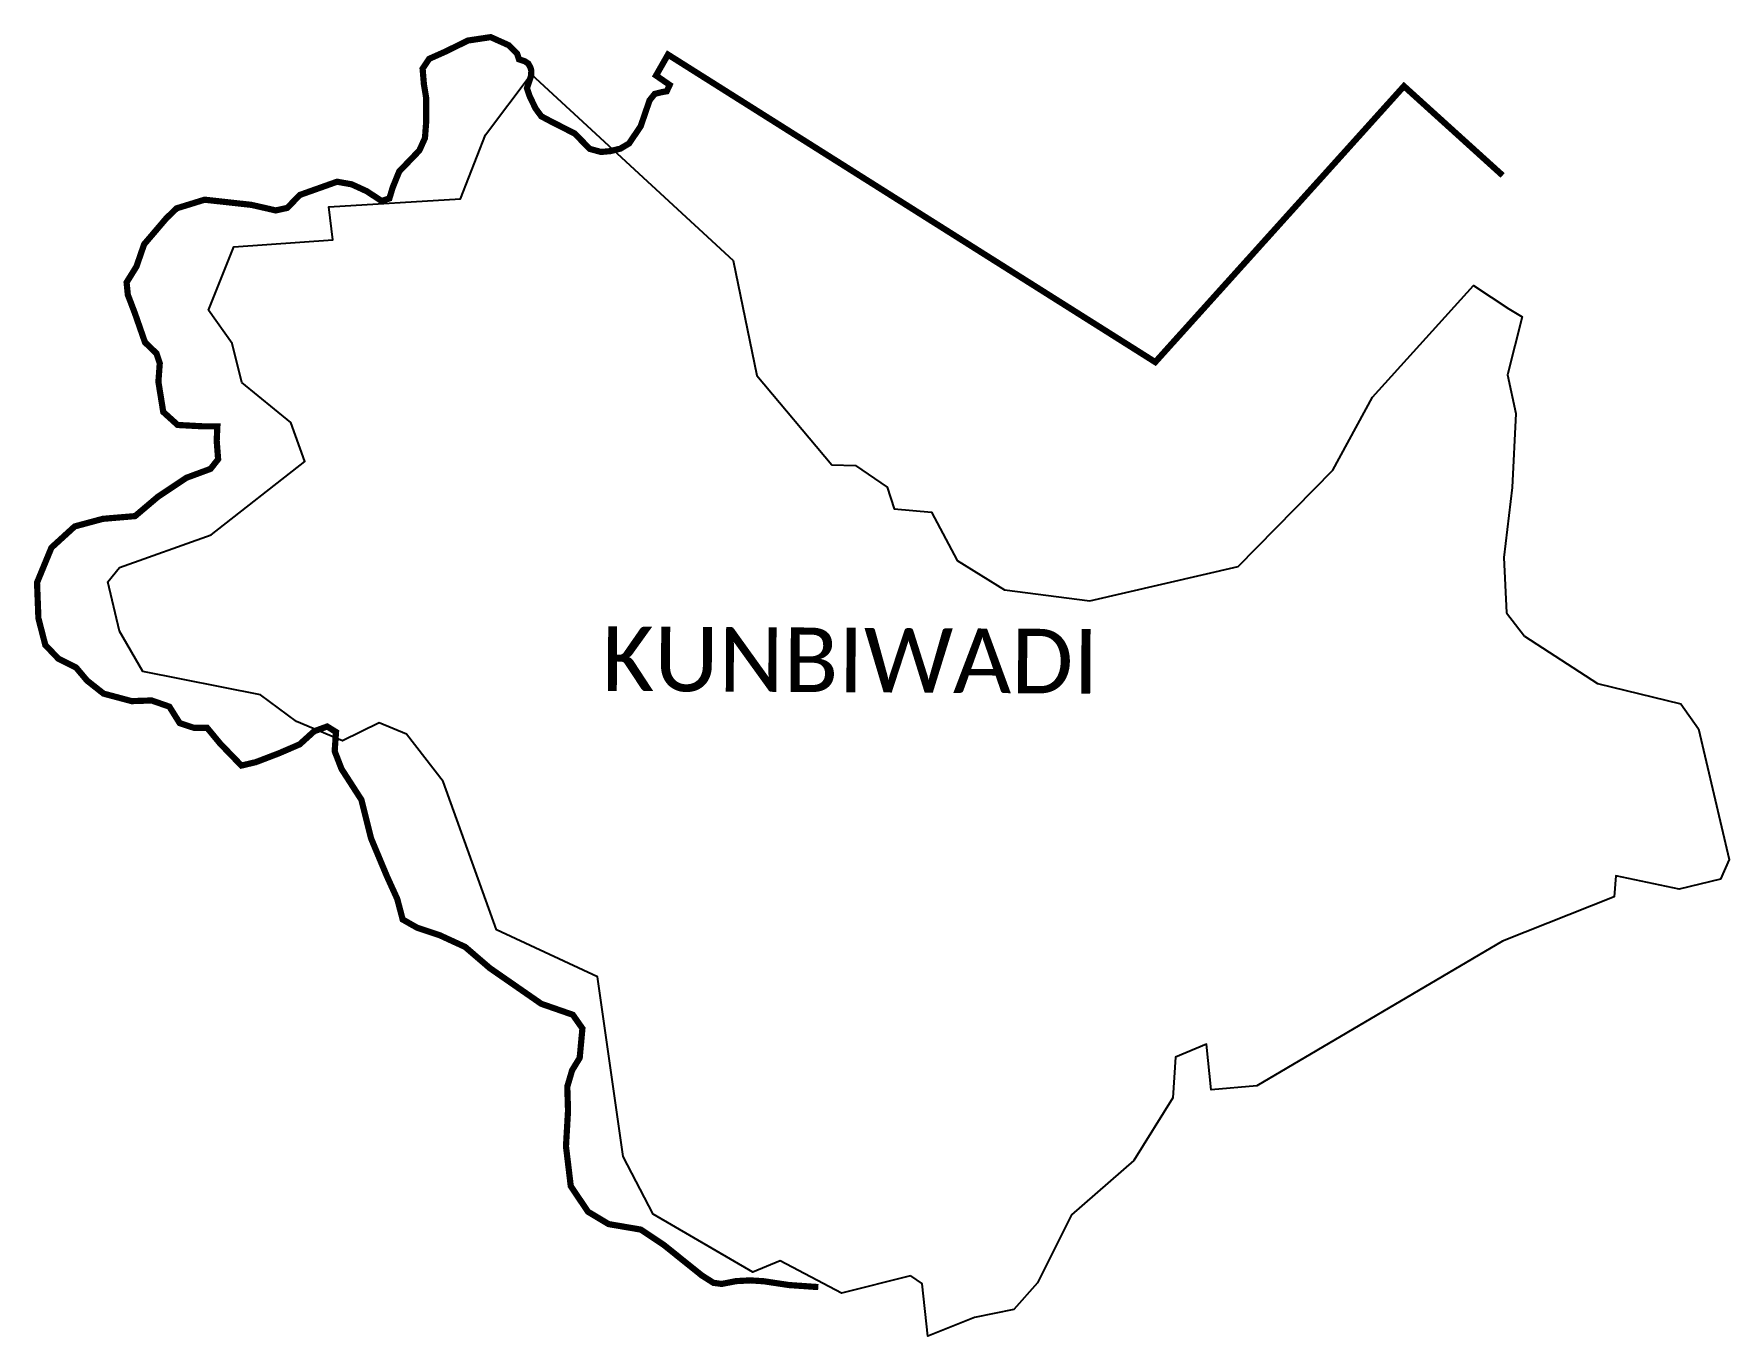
# Model space of a CAD drawing. Header units: metres. Extents: x 307573 to 310306, y 1912326 to 1914426.
import ezdxf

# ---------------------------------------------------------------- set-up
doc = ezdxf.new("R2010")
doc.units = ezdxf.units.M
for name, color, linetype in [('ARTIFICIALLY PROTECTED', 10, 'Continuous'), ('village', 3, 'Continuous'), ('VILLAGE NAME', 250, 'Continuous')]:
    doc.layers.add(name, color=color, linetype=linetype)
doc.styles.get("Standard").update_dxf_attribs({"font": 'calibri.ttf'})

msp = doc.modelspace()

# ---------------------------------------------------------------- linework, layer by layer
at = {"layer": 'ARTIFICIALLY PROTECTED', "flags": 128}
msp.add_lwpolyline([(309941, 1914197.8, 10, 10, 0), (309781.9, 1914341.8, 10, 10, 0), (309380.9, 1913896.8, 10, 10, 0), (308595.2, 1914392.7, 10, 10, 0), (308575.9, 1914359, 10, 10, 0), (308597.9, 1914343.8, 10, 10, 0), (308593.1, 1914333.5, 10, 10, 0), (308584.8, 1914332.1, 10, 10, 0), (308573.8, 1914329.3, 10, 10, 0), (308565.5, 1914319, 10, 10, 0), (308551.1, 1914277, 10, 10, 0), (308532.3, 1914249.3, 10, 10, 0), (308518.3, 1914241, 10, 10, 0), (308501.9, 1914237, 10, 10, 0), (308487.1, 1914235.7, 10, 10, 0), (308468.8, 1914240.7, 10, 10, 0), (308445, 1914265.3, 10, 10, 0), (308405.7, 1914285.3, 10, 10, 0), (308390.9, 1914293.2, 10, 10, 0), (308381.6, 1914305.9, 10, 10, 0), (308371.9, 1914326.1, 10, 10, 0), (308367.8, 1914338.6, 10, 10, 0), (308369.9, 1914345, 10, 10, 0), (308374.5, 1914359.1, 10, 10, 0), (308374.8, 1914366.7, 10, 10, 0), (308373.4, 1914371.9, 10, 10, 0), (308369.9, 1914378.2, 10, 10, 0), (308364.5, 1914381.9, 10, 10, 0), (308354.9, 1914385.1, 10, 10, 0), (308352, 1914394.1, 10, 10, 0), (308338.2, 1914407.9, 10, 10, 0), (308309.3, 1914420.9, 10, 10, 0), (308272.7, 1914415.4, 10, 10, 0), (308236.2, 1914397.5, 10, 10, 0), (308210.1, 1914385.9, 10, 10, 0), (308199.5, 1914370, 10, 10, 0), (308201.6, 1914345.1, 10, 10, 0), (308205.3, 1914322.4, 10, 10, 0), (308205.3, 1914284.4, 10, 10, 0), (308203.3, 1914258.1, 10, 10, 0), (308194.3, 1914238.1, 10, 10, 0), (308161.8, 1914204.3, 10, 10, 0), (308151.4, 1914178.7, 10, 10, 0), (308145.9, 1914160.7, 10, 10, 0), (308133.5, 1914156.6, 10, 10, 0), (308109.2, 1914172.5, 10, 10, 0), (308085.1, 1914183.5, 10, 10, 0), (308061.6, 1914187.7, 10, 10, 0), (308001.4, 1914166.3, 10, 10, 0), (307981.4, 1914145.5, 10, 10, 0), (307962.7, 1914141.4, 10, 10, 0), (307923.3, 1914150.4, 10, 10, 0), (307848, 1914158.7, 10, 10, 0), (307803, 1914144.8, 10, 10, 0), (307786.5, 1914129, 10, 10, 0), (307750.5, 1914086.8, 10, 10, 0), (307738.1, 1914050.9, 10, 10, 0), (307722.2, 1914025.3, 10, 10, 0), (307724.2, 1914005.3, 10, 10, 0), (307735.3, 1913976.3, 10, 10, 0), (307751.9, 1913928.6, 10, 10, 0), (307770.5, 1913910.7, 10, 10, 0), (307775.7, 1913894.8, 10, 10, 0), (307773.5, 1913865, 10, 10, 0), (307781.3, 1913816.4, 10, 10, 0), (307804.5, 1913795.4, 10, 10, 0), (307845.4, 1913793.2, 10, 10, 0), (307868.6, 1913793.2, 10, 10, 0), (307868.6, 1913793.2, 10, 10, 0), (307867.5, 1913770, 10, 10, 0), (307869.8, 1913740.1, 10, 10, 0), (307857.6, 1913724.6, 10, 10, 0), (307818.9, 1913710.3, 10, 10, 0), (307772.4, 1913679.3, 10, 10, 0), (307735.9, 1913648.4, 10, 10, 0), (307683.9, 1913644, 10, 10, 0), (307638.6, 1913631.8, 10, 10, 0), (307601, 1913597.5, 10, 10, 0), (307577.8, 1913541.2, 10, 10, 0), (307580, 1913483.7, 10, 10, 0), (307591.1, 1913440.6, 10, 10, 0), (307612.1, 1913418.5, 10, 10, 0), (307640.8, 1913404.1, 10, 10, 0), (307658.5, 1913383.1, 10, 10, 0), (307685.1, 1913362.1, 10, 10, 0), (307730.4, 1913350, 10, 10, 0), (307762.5, 1913351.1, 10, 10, 0), (307791.2, 1913341.1, 10, 10, 0), (307807.8, 1913314.6, 10, 10, 0), (307831, 1913306.9, 10, 10, 0), (307852.1, 1913306.9, 10, 10, 0), (307873.1, 1913281.5, 10, 10, 0), (307907.3, 1913246.1, 10, 10, 0), (307930.6, 1913251.6, 10, 10, 0), (307968.2, 1913266, 10, 10, 0), (308001.3, 1913280.3, 10, 10, 0), (308024.6, 1913301.4, 10, 10, 0), (308045.6, 1913309.1, 10, 10, 0), (308045.6, 1913309.1, 10, 10, 0), (308059.9, 1913300.2, 10, 10, 0), (308057.7, 1913269.3, 10, 10, 0), (308068.8, 1913240.6, 10, 10, 0), (308100.9, 1913190.8, 10, 10, 0), (308116.3, 1913128.9, 10, 10, 0), (308142, 1913067.5, 10, 10, 0), (308158.6, 1913031, 10, 10, 0), (308167.4, 1912997.8, 10, 10, 0), (308190.7, 1912984.6, 10, 10, 0), (308227.2, 1912972.4, 10, 10, 0), (308268.1, 1912953.6, 10, 10, 0), (308307.9, 1912919.4, 10, 10, 0), (308390.8, 1912861.9, 10, 10, 0), (308441.7, 1912844.2, 10, 10, 0), (308457.2, 1912822.1, 10, 10, 0), (308452.8, 1912774.6, 10, 10, 0), (308440.6, 1912754.7, 10, 10, 0), (308432.8, 1912728.2, 10, 10, 0), (308434, 1912689.5, 10, 10, 0), (308430.7, 1912632, 10, 10, 0), (308438.4, 1912567.9, 10, 10, 0), (308466.2, 1912526.5, 10, 10, 0), (308499.4, 1912506.6, 10, 10, 0), (308551.4, 1912497.7, 10, 10, 0), (308587.9, 1912473.4, 10, 10, 0), (308649.8, 1912423.7, 10, 10, 0), (308668.6, 1912411.8, 10, 10, 0), (308682, 1912410.1, 10, 10, 0), (308704.8, 1912414.6, 10, 10, 0), (308727.8, 1912415.8, 10, 10, 0), (308749.7, 1912414.4, 10, 10, 0), (308790.1, 1912408.3, 10, 10, 0), (308837.6, 1912405, 0, 0, 0)], format="xyseb", dxfattribs=at)
at = {"layer": 'village', "flags": 128}
msp.add_lwpolyline([(308986.4, 1912422.9), (309005, 1912410.3)], dxfattribs=at)
at = {"layer": 'village', "color": 3, "true_color": 0x00ff00}
for points in [[(308986.4, 1912422.9, 0), (308875.2, 1912395.2, 0), (308776, 1912447.6, 0), (308731.8, 1912429, 0), (308571.2, 1912522.7, 0), (308523, 1912615.7, 0), (308481.4, 1912905.3, 0), (308318.7, 1912981.1, 0), (308232.5, 1913220.5, 0), (308173.8, 1913296.8, 0), (308129.6, 1913315.1, 0), (308070.4, 1913285.9, 0), (307996.4, 1913317.2, 0), (307938.3, 1913360.4, 0), (307748.4, 1913397.6, 0), (307710.9, 1913462.6, 0), (307692, 1913542.5, 0), (307711, 1913565.3, 0), (307858.8, 1913618.3, 0), (308009.4, 1913736.3, 0), (307987.3, 1913799.3, 0), (307907.8, 1913864.1, 0), (307892.5, 1913926.7, 0), (307854.5, 1913980.7, 0), (307894.9, 1914082.7, 0), (308054.9, 1914093.8, 0), (308048.2, 1914147.4, 0), (308260.7, 1914160.3, 0), (308301.1, 1914263.3, 0), (308374.7, 1914361.2, 0), (308700.2, 1914060.9, 0), (308738.6, 1913875.1, 0), (308859.3, 1913731.3, 0), (308897.8, 1913730.2, 0), (308948.7, 1913695, 0), (308960, 1913659.9, 0), (309020.3, 1913654.9, 0), (309061.5, 1913576.9, 0), (309137.9, 1913529.7, 0), (309275.3, 1913511.5, 0), (309514.4, 1913567.2, 0), (309667.2, 1913722.6, 0), (309731.1, 1913840.5, 0), (309894.2, 1914020.4, 0), (309950.8, 1913982.7, 0), (309972.6, 1913969.9, 0), (309948.6, 1913876, 0), (309962.1, 1913813.8, 0), (309956.5, 1913694.7, 0), (309943.2, 1913581.8, 0), (309947.3, 1913492.6, 0)], [(309947.3, 1913492.6, 0), (309976, 1913454.7, 0), (310093.9, 1913378.4, 0), (310228.5, 1913345.5, 0), (310256.7, 1913305.5, 0), (310306.2, 1913094.8, 0), (310292.2, 1913062.7, 0), (310225.5, 1913047, 0), (310123.8, 1913068.3, 0), (310121, 1913034.3, 0), (309940.7, 1912963.1, 0), (309544.4, 1912729.4, 0), (309470.9, 1912722.9, 0), (309463.4, 1912796.6, 0), (309413.4, 1912775.9, 0), (309409.1, 1912710.2, 0), (309346.3, 1912608.9, 0), (309245.8, 1912521.7, 0), (309191.1, 1912411.9, 0), (309152.9, 1912368.8, 0), (309089.5, 1912356.1, 0), (309014, 1912325.9, 0), (309005, 1912410.3, 0)]]:
    msp.add_polyline3d(points, dxfattribs=at)

# ---------------------------------------------------------------- texts
at = {"layer": 'VILLAGE NAME', "insert": (308489, 1913470.6), "char_height": 104.042, "attachment_point": 1, "rotation": 359.6762}
msp.add_mtext_dynamic_manual_height_columns('{\\fCalibri|b0|i0|c0|p34;KUNBIWADI}', width=1022.241, gutter_width=520.2, heights=[0], dxfattribs=at)

doc.saveas('drawing.dxf')
